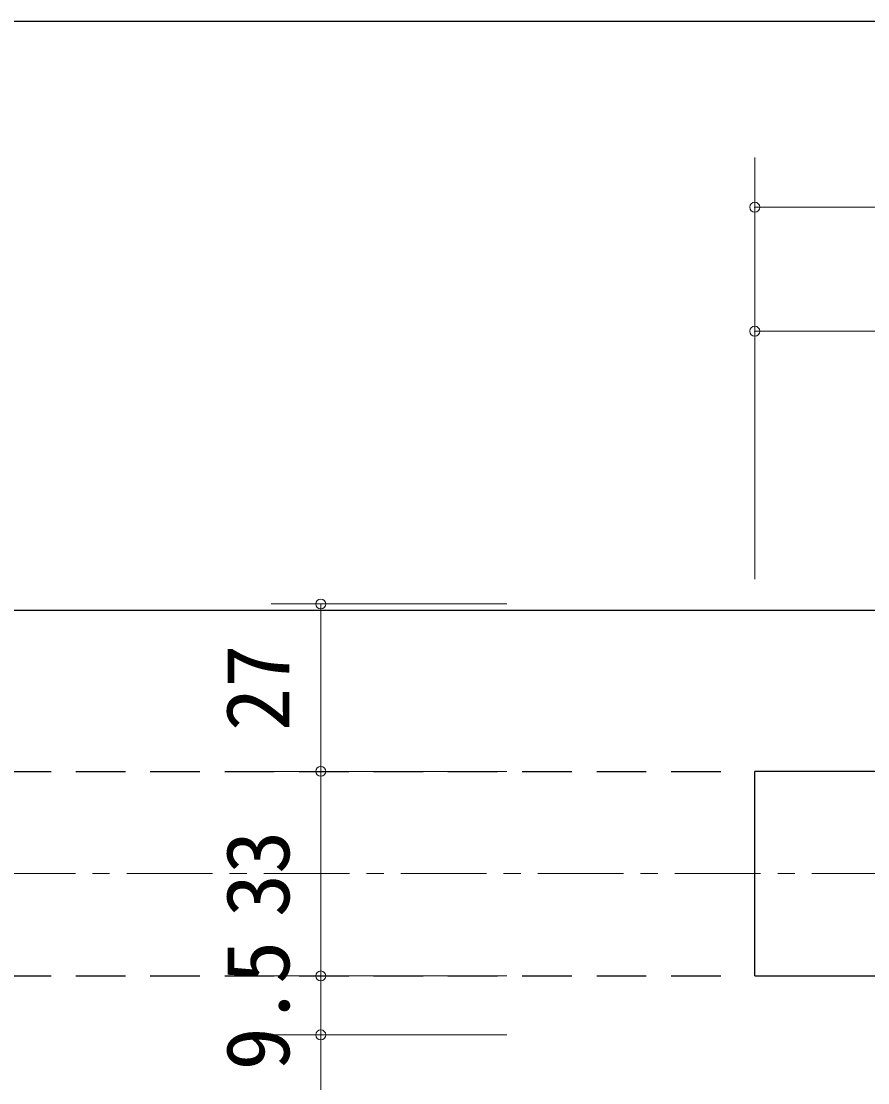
# Model space of a CAD drawing. Units: millimetres at full size. Extents: x -800 to 800, y -560 to 560.
# Drawn here: x -477.7 to -341.1, y -215.2 to -44 of the extents above; entities that cross this region are included whole.
import ezdxf
from ezdxf.enums import TextEntityAlignment as Align

# ---------------------------------------------------------------- set-up
doc = ezdxf.new("R2010")
doc.units = ezdxf.units.MM
doc.header["$LTSCALE"] = 4
doc.header["$PDMODE"] = 32
doc.header["$PDSIZE"] = 1.6
doc.linetypes.add('USER11', pattern=[5.525559, 3.453342, -0.690739, 0.690739, -0.690739])
doc.linetypes.add('USER9', pattern=[3, 2, -1])
doc.layers.add('0-0', color=7, linetype='Continuous', lineweight=25)
doc.layers.add('2-0', color=4, linetype='Continuous', lineweight=9)
doc.styles.add('ＭＳ ゴシック', font='')
doc.styles.get('ＭＳ ゴシック').set_extended_font_data('MS Gothic')

msp = doc.modelspace()

# ---------------------------------------------------------------- linework, layer by layer
at = {"layer": '0-0'}
msp.add_line((-780, -44), (152, -44), dxfattribs=at)
at = {"layer": '2-0'}
for p, q in [((-359.35, -65.997), (-359.35, -93.997)), ((-359.35, -73.997), (75.771, -73.997)), ((-359.35, -93.997), (-309.35, -93.997)), ((-359.35, -93.997), (-359.35, -133.997)), ((-437.35, -138), (-399.35, -138)), ((-429.35, -164.999), (-429.35, -138)), ((-437.35, -164.999), (-399.35, -164.999)), ((-437.35, -164.999), (-399.35, -164.999)), ((-429.35, -197.999), (-429.35, -164.999)), ((-437.35, -197.999), (-399.35, -197.999)), ((-429.35, -207.5), (-429.35, -197.999)), ((-437.35, -207.5), (-399.35, -207.5)), ((-429.35, -240.5), (-429.35, -207.5))]:
    msp.add_line(p, q, dxfattribs=at)
at = {"layer": '2-0', "color": 7, "linetype": 'USER9', "lineweight": 25}
for p, q in [((-504.845, -164.999), (-364.35, -164.999)), ((-504.845, -197.999), (-364.35, -197.999))]:
    msp.add_line(p, q, dxfattribs=at)
at = {"layer": '2-0', "color": 7, "lineweight": 25}
for p, q in [((-359.35, -197.999), (-359.35, -164.999)), ((-73.79, -164.999), (-359.35, -164.999)), ((-359.35, -197.999), (-73.79, -197.999))]:
    msp.add_line(p, q, dxfattribs=at)
at = {"layer": '2-0', "linetype": 'USER11'}
msp.add_line((-504.845, -181.499), (-73.79, -181.499), dxfattribs=at)
at = {"layer": '2-0', "color": 7, "lineweight": 25}
msp.add_lwpolyline([(-504.845, -138.997), (-322.313, -138.997), (-73.79, -138.997)], dxfattribs=at)
at = {"layer": '2-0'}
for p in [(-359.35, -73.997), (-359.35, -93.997), (-429.35, -138), (-429.35, -164.999), (-429.35, -197.999), (-429.35, -207.5)]:
    msp.add_point(p, dxfattribs=at)

# ---------------------------------------------------------------- texts
at = {"layer": '2-0', "color": 7, "style": 'ＭＳ ゴシック'}
for s, p in [('27', (-431.35, -158.499)), ('33', (-431.35, -188.499)), ('9.5', (-431.35, -213.25))]:
    msp.add_text(s, height=10.26, rotation=90, dxfattribs=at).set_placement(p, align=Align.BOTTOM_LEFT)

doc.saveas('drawing.dxf')
